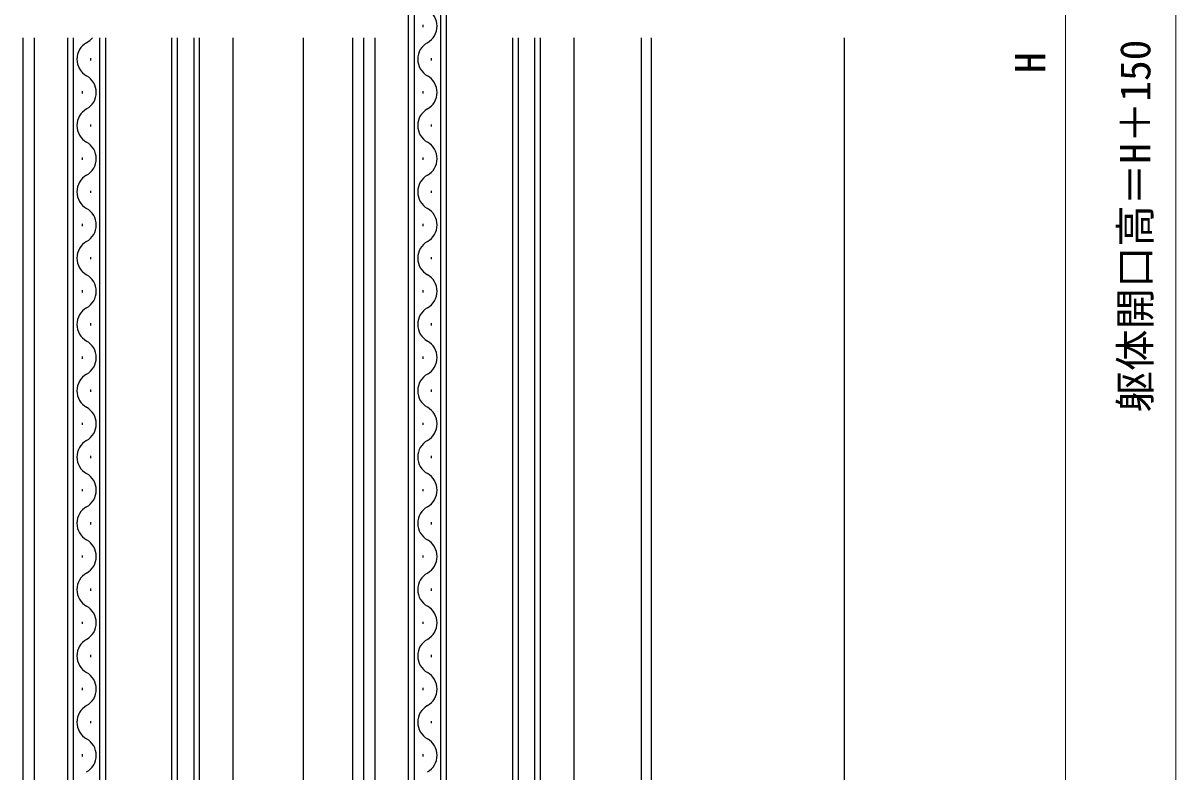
# Model space of a CAD drawing. Units: millimetres, scale not verified. Extents: x -437 to 438, y -681 to 679.
# Drawn here: x -290.5 to -81.8, y 100.5 to 236.1 of the extents above; entities that cross this region are included whole.
import ezdxf
from ezdxf.enums import TextEntityAlignment as Align

# ---------------------------------------------------------------- set-up
doc = ezdxf.new("R2010")
doc.units = ezdxf.units.MM
doc.header["$LTSCALE"] = 4
doc.layers.add('0-3_YKK_12', color=2, linetype='Continuous')
doc.layers.add('0-7_YSS_K', color=3, linetype='Continuous')
doc.layers.add('0-5_YKK_D', color=6, linetype='Continuous', lineweight=18)
doc.styles.add('ＭＳ ゴシック', font='')
doc.styles.get('ＭＳ ゴシック').set_extended_font_data('MS Gothic')

msp = doc.modelspace()

# ---------------------------------------------------------------- linework, layer by layer
at = {"layer": '0-3_YKK_12'}
for p, q in [((-219.702, 450.513), (-219.702, 20.516)), ((-214.902, 20.516), (-214.902, 450.513)), ((-218.062, 235.313), (-218.062, 235.713)), ((-290.502, 35.316), (-290.502, 233.415)), ((-288.502, 233.415), (-288.502, 35.027)), ((-282.402, 20.516), (-282.402, 233.415)), ((-281.402, 233.415), (-281.402, 20.516)), ((-276.602, 20.516), (-276.602, 233.415)), ((-275.602, 233.415), (-275.602, 20.516)), ((-263.602, 233.415), (-263.602, 20.516)), ((-262.602, 233.415), (-262.602, 20.516)), ((-259.602, 233.415), (-259.602, 20.516)), ((-258.602, 233.415), (-258.602, 20.516)), ((-252.502, 233.415), (-252.502, 35.516)), ((-239.802, 233.415), (-239.802, -24.984)), ((-230.802, -26.483), (-230.802, 233.415)), ((-228.802, 35.216), (-228.802, 233.415)), ((-226.802, 233.415), (-226.802, 35.027)), ((-201.902, 233.415), (-201.902, 20.516)), ((-200.902, 233.415), (-200.902, 20.516)), ((-197.902, 233.415), (-197.902, 20.516)), ((-196.902, 233.415), (-196.902, 20.516)), ((-190.802, 233.415), (-190.802, 35.516)), ((-178.602, 233.415), (-178.602, 10.816)), ((-176.802, 233.415), (-176.802, 10.816)), ((-278.242, 229.313), (-278.242, 229.713)), ((-216.542, 229.313), (-216.542, 229.713)), ((-279.762, 223.313), (-279.762, 223.713)), ((-218.062, 223.313), (-218.062, 223.713)), ((-278.242, 217.313), (-278.242, 217.713)), ((-216.542, 217.313), (-216.542, 217.713)), ((-279.762, 211.313), (-279.762, 211.713)), ((-218.062, 211.313), (-218.062, 211.713)), ((-278.242, 205.313), (-278.242, 205.713)), ((-216.542, 205.313), (-216.542, 205.713)), ((-279.762, 199.313), (-279.762, 199.713)), ((-218.062, 199.313), (-218.062, 199.713)), ((-278.242, 193.313), (-278.242, 193.713)), ((-216.542, 193.313), (-216.542, 193.713)), ((-279.762, 187.313), (-279.762, 187.713)), ((-218.062, 187.313), (-218.062, 187.713)), ((-278.242, 181.313), (-278.242, 181.713)), ((-216.542, 181.313), (-216.542, 181.713)), ((-279.762, 175.313), (-279.762, 175.713)), ((-218.062, 175.313), (-218.062, 175.713)), ((-278.242, 169.313), (-278.242, 169.713)), ((-216.542, 169.313), (-216.542, 169.713)), ((-279.762, 163.313), (-279.762, 163.713)), ((-218.062, 163.313), (-218.062, 163.713)), ((-278.242, 157.313), (-278.242, 157.713)), ((-216.542, 157.313), (-216.542, 157.713)), ((-279.762, 151.313), (-279.762, 151.713)), ((-218.062, 151.313), (-218.062, 151.713)), ((-278.242, 145.313), (-278.242, 145.713)), ((-216.542, 145.313), (-216.542, 145.713)), ((-279.762, 139.313), (-279.762, 139.713)), ((-218.062, 139.313), (-218.062, 139.713)), ((-278.242, 133.313), (-278.242, 133.713)), ((-216.542, 133.313), (-216.542, 133.713)), ((-279.762, 127.313), (-279.762, 127.713)), ((-218.062, 127.313), (-218.062, 127.713)), ((-278.242, 121.313), (-278.242, 121.713)), ((-216.542, 121.313), (-216.542, 121.713)), ((-279.762, 115.313), (-279.762, 115.713)), ((-218.062, 115.313), (-218.062, 115.713)), ((-278.242, 109.313), (-278.242, 109.713)), ((-216.542, 109.313), (-216.542, 109.713)), ((-279.762, 103.313), (-279.762, 103.713)), ((-218.062, 103.313), (-218.062, 103.713))]:
    msp.add_line(p, q, dxfattribs=at)
msp.add_lwpolyline([(-220.702, 20.516), (-220.702, 450.513), (-213.902, 450.513), (-213.902, 20.516)], close=True, dxfattribs=at)
for centre, start, end in [((-218.979, 235.513), 299.20254, 60.79746), ((-277.325, 229.513), 119.20254, 240.79746), ((-280.679, 235.513), 299.20254, 322.3677), ((-215.625, 229.513), 119.20254, 240.79746), ((-280.679, 223.513), 299.20254, 60.79746), ((-218.979, 223.513), 299.20254, 60.79746), ((-277.325, 217.513), 119.20254, 240.79746), ((-215.625, 217.513), 119.20254, 240.79746), ((-280.679, 211.513), 299.20254, 60.79746), ((-218.979, 211.513), 299.20254, 60.79746), ((-277.325, 205.513), 119.20254, 240.79746), ((-215.625, 205.513), 119.20254, 240.79746), ((-280.679, 199.513), 299.20254, 60.79746), ((-218.979, 199.513), 299.20254, 60.79746), ((-277.325, 193.513), 119.20254, 240.79746), ((-215.625, 193.513), 119.20254, 240.79746), ((-280.679, 187.513), 299.20254, 60.79746), ((-218.979, 187.513), 299.20254, 60.79746), ((-277.325, 181.513), 119.20254, 240.79746), ((-215.625, 181.513), 119.20254, 240.79746), ((-280.679, 175.513), 299.20254, 60.79746), ((-218.979, 175.513), 299.20254, 60.79746), ((-277.325, 169.513), 119.20254, 240.79746), ((-215.625, 169.513), 119.20254, 240.79746), ((-280.679, 163.513), 299.20254, 60.79746), ((-218.979, 163.513), 299.20254, 60.79746), ((-277.325, 157.513), 119.20254, 240.79746), ((-215.625, 157.513), 119.20254, 240.79746), ((-280.679, 151.513), 299.20254, 60.79746), ((-218.979, 151.513), 299.20254, 60.79746), ((-277.325, 145.513), 119.20254, 240.79746), ((-215.625, 145.513), 119.20254, 240.79746), ((-280.679, 139.513), 299.20254, 60.79746), ((-218.979, 139.513), 299.20254, 60.79746), ((-277.325, 133.513), 119.20254, 240.79746), ((-215.625, 133.513), 119.20254, 240.79746), ((-280.679, 127.513), 299.20254, 60.79746), ((-218.979, 127.513), 299.20254, 60.79746), ((-277.325, 121.513), 119.20254, 240.79746), ((-215.625, 121.513), 119.20254, 240.79746), ((-280.679, 115.513), 299.20254, 60.79746), ((-218.979, 115.513), 299.20254, 60.79746), ((-277.325, 109.513), 119.20254, 240.79746), ((-215.625, 109.513), 119.20254, 240.79746), ((-280.679, 103.513), 299.20254, 60.79746), ((-218.979, 103.513), 299.20254, 60.79746)]:
    msp.add_arc(centre, 3.437, start, end, dxfattribs=at)
at = {"layer": '0-5_YKK_D'}
for p, q in [((-81.802, 540.513), (-81.802, -109.487)), ((-101.802, -12.487), (-101.802, 473.513))]:
    msp.add_line(p, q, dxfattribs=at)
at = {"layer": '0-7_YSS_K'}
msp.add_line((-141.802, -19.487), (-141.802, 233.415), dxfattribs=at)

# ---------------------------------------------------------------- texts
at = {"layer": '0-5_YKK_D', "style": 'ＭＳ ゴシック'}
for s, p in [('躯体開口高＝H＋150', (-84.782, 165.592)), ('H', (-103.802, 227.019))]:
    msp.add_text(s, height=5.499, rotation=90, dxfattribs=at).set_placement(p, align=Align.BOTTOM_LEFT)

doc.saveas('drawing.dxf')
